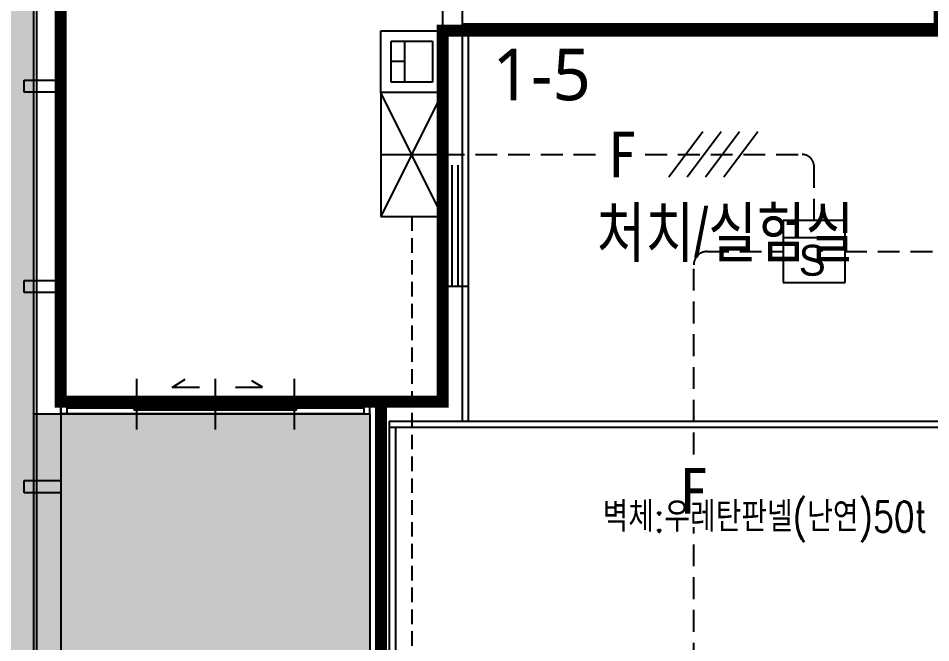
# Model space of a CAD drawing. Header units: millimetres. Extents: x 1710 to 94914, y 1329 to 63037.
# Drawn here: x 59281 to 66806, y 19457 to 24604 of the extents above; entities that cross this region are included whole.
import ezdxf
from ezdxf.enums import TextEntityAlignment as Align

# ---------------------------------------------------------------- set-up
doc = ezdxf.new("R2010")
doc.units = ezdxf.units.MM
doc.header["$LTSCALE"] = 120
doc.linetypes.add('HIDDENX2', pattern=[0.75, 0.5, -0.25])
for name, color, linetype in [('5구역', 231, 'Continuous'), ('6구역', 51, 'Continuous'), ('ARCH', 9, 'Continuous'), ('DET', 2, 'Continuous'), ('DET-S', 2, 'Continuous'), ('exit-l', 3, 'Continuous'), ('fire', 2, 'Continuous'), ('fire-l', 4, 'Continuous'), ('공사제외', 5, 'Continuous')]:
    doc.layers.add(name, color=color, linetype=linetype)
doc.styles.add('GHD', font='')
doc.styles.add('ghs', font='')
doc.styles.add('SIMPLEX', font='SIMPLEX.shx', dxfattribs={"bigfont": 'whgtxt.shx'})
doc.styles.add('SUKWOO', font='malgun.ttf')
doc.styles.add('돋움', font='')
doc.styles.get('GHD').set_extended_font_data('Dotum')
doc.styles.get('ghs').set_extended_font_data('Dotum')
doc.styles.get('돋움').set_extended_font_data('DotumChe')

# ---------------------------------------------------------------- blocks, each defined once
blk = doc.blocks.new('e-01')
at = {"layer": 'DET'}
for p, q in [((1.5, 1.5), (-1.5, 1.5)), ((-1.5, 1.5), (-1.5, -1.5)), ((1.5, -1.5), (1.5, 1.5)), ((1.5, 0.66), (-1.5, 0.66))]:
    blk.add_line(p, q, dxfattribs=at)
at = {"layer": 'DET-S'}
blk.add_line((-1.5, -1.5), (1.5, -1.5), dxfattribs=at)
at = {"layer": 'DET', "color": 1, "style": 'ghs'}
blk.add_text('S', height=1.5, dxfattribs=at).set_placement((-0.745, -1.172))
blk = doc.blocks.new('e-22')
at = {"layer": 'fire', "lineweight": -3}
for p, q in [((4, 4), (-4, 4)), ((-4, 4), (-4, 0)), ((-4, 0), (4, 4)), ((4, 0), (-4, 4)), ((0, 4), (0, 0)), ((4, 0), (4, 4)), ((-4, 0), (4, 0))]:
    blk.add_line(p, q, dxfattribs=at)
blk = doc.blocks.new('e-31')
at = {"layer": 'fire'}
for p, q in [((-1.5, 0), (-1.5, 3)), ((-1.5, 3), (1.5, 3)), ((1.5, 3), (1.5, 0)), ((-1, 0.5), (-1, 2.5)), ((-1, 2.5), (1, 2.5)), ((0, 1.833), (0, 2.5)), ((1, 2.5), (1, 0.5)), ((-1, 1.833), (1, 1.833)), ((1, 0.5), (-1, 0.5)), ((1.5, 0), (-1.5, 0))]:
    blk.add_line(p, q, dxfattribs=at)
blk = doc.blocks.new('01')
at = {"layer": 'fire'}
for p, q in [((-0.079, 1.25), (-1.937, -1.25)), ((0.929, 1.25), (-0.929, -1.25)), ((1.937, 1.25), (0.079, -1.25)), ((2.944, 1.25), (1.087, -1.25))]:
    blk.add_line(p, q, dxfattribs=at)

msp = doc.modelspace()

# ---------------------------------------------------------------- hatches: boundary and pattern name
at = {"layer": '공사제외', "linetype": 'Continuous'}
msp.add_hatch(color=253, dxfattribs=at).paths.add_polyline_path([(62181.3, 21344.2), (59407.3, 21344.2), (59407.3, 27466.1), (57559.8, 27132.4), (57559.9, 8802), (62181.3, 8802)])

# ---------------------------------------------------------------- linework, layer by layer
at = {"layer": '5구역', "linetype": 'Continuous', "const_width": 100, "elevation": 0}
msp.add_lwpolyline([(62781.3, 21444.2), (62781.3, 24501.6), (71134.5, 24504.2), (71134.5, 8794.3), (62272.8, 8794.3), (62272.8, 21444.2), (62781.3, 21444.2)], dxfattribs=at)
at = {"layer": '6구역', "linetype": 'Continuous', "const_width": 100, "elevation": 0}
msp.add_lwpolyline([(50928.6, 27153), (53956.4, 27051.3), (56193.4, 27186.9), (57667.4, 27375.3), (59631.3, 27751.8), (59631.3, 21444.2), (62781.3, 21444.2), (62781.3, 24501.6), (66881.3, 24501.6), (66881.3, 29294.2), (71831.3, 29294.2), (71831.3, 31794.2), (66581.3, 31794.2), (66581.3, 39394.2), (62781.3, 39394.2), (62781.3, 44444), (60281.3, 44444), (60281.3, 31994.2), (50381.3, 31994.2)], dxfattribs=at)
at = {"layer": 'ARCH', "color": 9}
for p, q in [((59631.3, 27341.6, 0), (59631.3, 6503.9, 0)), ((59631.3, 27341.6, 0), (59631.3, 6503.9, 0)), ((59407.3, 27292.8, 0), (59407.3, 6503.9, 0)), ((59407.3, 27292.8, 0), (59407.3, 6503.9, 0)), ((59431.3, 27298, 0), (59431.3, 6503.9, 0)), ((59431.3, 27298, 0), (59431.3, 6503.9, 0)), ((62781.3, 25644.2, 0), (62781.3, 21444.2, 0)), ((62941.3, 25644.2, 0), (62941.3, 24554.2, 0)), ((62941.3, 24554.2, 0), (62941.3, 21284.2, 0)), ((69781.3, 24554.2, 0), (62941.3, 24554.2, 0)), ((62991.3, 24554.2, 0), (62991.3, 21284.2, 0)), ((69781.3, 24504.2, 0), (62991.3, 24504.2, 0)), ((59331.3, 23994.1, 0), (59331.3, 24094.1, 0)), ((59331.3, 24094.1, 0), (59631.3, 24094.1, 0)), ((59631.3, 24094.1, 0), (59631.3, 23994.1, 0)), ((59631.3, 23994.1, 0), (59331.3, 23994.1, 0)), ((62781.3, 22394.2, 0), (62781.3, 23394.2, 0)), ((62856.3, 23394.2, 0), (62856.3, 22394.2, 0)), ((62906.3, 23394.2, 0), (62906.3, 22394.2, 0)), ((62991.3, 23394.2, 0), (62991.3, 22394.2, 0)), ((59331.3, 22344.1, 0), (59331.3, 22444.1, 0)), ((59331.3, 22444.1, 0), (59631.3, 22444.1, 0)), ((59631.3, 22444.1, 0), (59631.3, 22344.1, 0)), ((62991.3, 22394.2, 0), (62781.3, 22394.2, 0)), ((59631.3, 22344.1, 0), (59331.3, 22344.1, 0)), ((60256.3, 21632.9, 0), (60256.3, 21214.2, 0)), ((60551.4, 21559.9, 0), (60656.7, 21629.4, 0)), ((60906.3, 21632.9, 0), (60906.3, 21214.2, 0)), ((61295.8, 21563.6, 0), (61207.8, 21615.2, 0)), ((61556.3, 21632.9, 0), (61556.3, 21214.2, 0)), ((60774.7, 21559.9, 0), (60551.4, 21559.9, 0)), ((61072.4, 21563.6, 0), (61295.8, 21563.6, 0)), ((62131.3, 21444.2, 0), (59631.3, 21444.2, 0)), ((59631.3, 21344.2, 0), (59631.3, 21444.2, 0)), ((59631.3, 21444.2, 0), (59681.3, 21444.2, 0)), ((59681.3, 21444.2, 0), (59681.3, 21344.2, 0)), ((60276.3, 21414.2, 0), (59681.3, 21414.2, 0)), ((59681.3, 21394.2, 0), (62131.3, 21394.2, 0)), ((59681.3, 21394.2, 0), (62131.3, 21394.2, 0)), ((60236.3, 21374.2, 0), (60236.3, 21394.2, 0)), ((61576.3, 21374.2, 0), (60236.3, 21374.2, 0)), ((60276.3, 21414.2, 0), (60276.3, 21394.2, 0)), ((61536.3, 21414.2, 0), (62131.3, 21414.2, 0)), ((61536.3, 21414.2, 0), (62131.3, 21414.2, 0)), ((61536.3, 21414.2, 0), (61536.3, 21394.2, 0)), ((61576.3, 21374.2, 0), (61576.3, 21394.2, 0)), ((62131.3, 21444.2, 0), (62131.3, 21344.2, 0)), ((62181.3, 21444.2, 0), (62131.3, 21444.2, 0)), ((62181.3, 21444.2, 0), (62781.3, 21444.2, 0)), ((62181.3, 21344.2, 0), (62181.3, 21444.2, 0)), ((62131.3, 21344.2, 0), (59631.3, 21344.2, 0)), ((59681.3, 21344.2, 0), (59631.3, 21344.2, 0)), ((62131.3, 21344.2, 0), (62181.3, 21344.2, 0)), ((62181.3, 21344.2, 0), (62181.3, 15994.2, 0)), ((62341.3, 21284.2, 0), (62941.3, 21284.2, 0)), ((62341.3, 21284.2, 0), (62341.3, 15994.2, 0)), ((62341.3, 21234.2, 0), (70931.3, 21234.2, 0)), ((62391.3, 21234.2, 0), (62391.3, 15994.2, 0)), ((62941.3, 21284.2, 0), (70931.3, 21284.2, 0)), ((59331.3, 20694.1, 0), (59331.3, 20794.1, 0)), ((59331.3, 20794.1, 0), (59631.3, 20794.1, 0)), ((59631.3, 20794.1, 0), (59631.3, 20694.1, 0)), ((59631.3, 20694.1, 0), (59331.3, 20694.1, 0))]:
    msp.add_line(p, q, dxfattribs=at)
at = {"layer": 'fire-l', "linetype": 'HIDDENX2', "ltscale": 3}
for p, q in [((62781.3, 23481.6, 0), (64067.5, 23481.6, 0)), ((64452, 23481.6, 0), (65744.6, 23481.6, 0)), ((65844.6, 22936.3, 0), (65844.6, 23381.6, 0))]:
    msp.add_line(p, q, dxfattribs=at)
at = {"layer": 'fire-l', "color": 6, "linetype": 'HIDDENX2', "ltscale": 2}
msp.add_line((62526.3, 22971.6, 0), (62526.3, 18567.5, 0), dxfattribs=at)
at = {"layer": 'fire-l', "linetype": 'HIDDENX2', "ltscale": 3, "elevation": 0}
msp.add_lwpolyline([(64851.8, 21009.5), (64851.8, 22571.3, -0.414214), (64961.9, 22681.3), (65589.6, 22681.3)], format="xyb", dxfattribs=at)
for points in [[(66099.6, 22681.3), (66099.6, 22681.3), (67544.3, 22681.3)], [(64851.8, 18737.7), (64851.8, 20409.5)]]:
    msp.add_lwpolyline(points, dxfattribs=at)
at = {"layer": 'fire-l', "linetype": 'HIDDENX2', "ltscale": 3}
msp.add_arc((65744.6, 23381.6, 0), 100, 0, 90, dxfattribs=at)
at = {"layer": '공사제외', "linetype": 'Continuous', "elevation": 0}
msp.add_lwpolyline([(59407.3, 21344.2), (62181.3, 21344.2), (62181.3, 8802), (57559.9, 8802), (57559.8, 27132.4), (59407.3, 27466.1), (59407.3, 21344.2)], dxfattribs=at)

# ---------------------------------------------------------------- block references
at = {"layer": 'exit-l', "color": 6, "linetype": 'HIDDENX2', "ltscale": 2, "rotation": 89.99999999999999}
for name, p, xscale, yscale, zscale in [('e-31', (62781.3, 24246.6, 0), 170, 170, 170), ('e-22', (62781.3, 23481.6, 0), 127.5, 127.5, 127.5)]:
    msp.add_blockref(name, p, dxfattribs=dict(at, xscale=xscale, yscale=yscale, zscale=zscale))
at = {"layer": 'fire-l', "linetype": 'HIDDENX2', "ltscale": 2, "xscale": 150, "yscale": 150, "zscale": 150}
msp.add_blockref('01', (64938, 23481.6, 0), dxfattribs=at)
at = {"layer": 'fire-l', "xscale": 170, "yscale": 170, "zscale": 170}
msp.add_blockref('e-01', (65844.6, 22681.3, 0), dxfattribs=at)

# ---------------------------------------------------------------- texts
at = {"layer": 'ARCH', "color": 9, "width": 0.8}
for s, height, style, p in [('처치/실험실', 400, 'GHD', (64051.9, 22637.9, 0)), ('벽체:우레탄판넬(난연)50t', 250, 'SIMPLEX', (64100.7, 20370.8, 0))]:
    msp.add_text(s, height=height, dxfattribs=dict(at, style=style)).set_placement(p)
at = {"layer": 'fire', "color": 2, "style": 'SUKWOO'}
msp.add_text('1-5', height=425, dxfattribs=at).set_placement((63597.9, 24137.9, 0), align=Align.MIDDLE)
at = {"layer": 'fire', "linetype": 'HIDDENX2', "ltscale": 2, "style": '돋움'}
for p in [(64263, 23481.6, 0), (64851.8, 20709.5, 0)]:
    msp.add_text('F', height=375, dxfattribs=at).set_placement(p, align=Align.MIDDLE)

doc.saveas('drawing.dxf')
